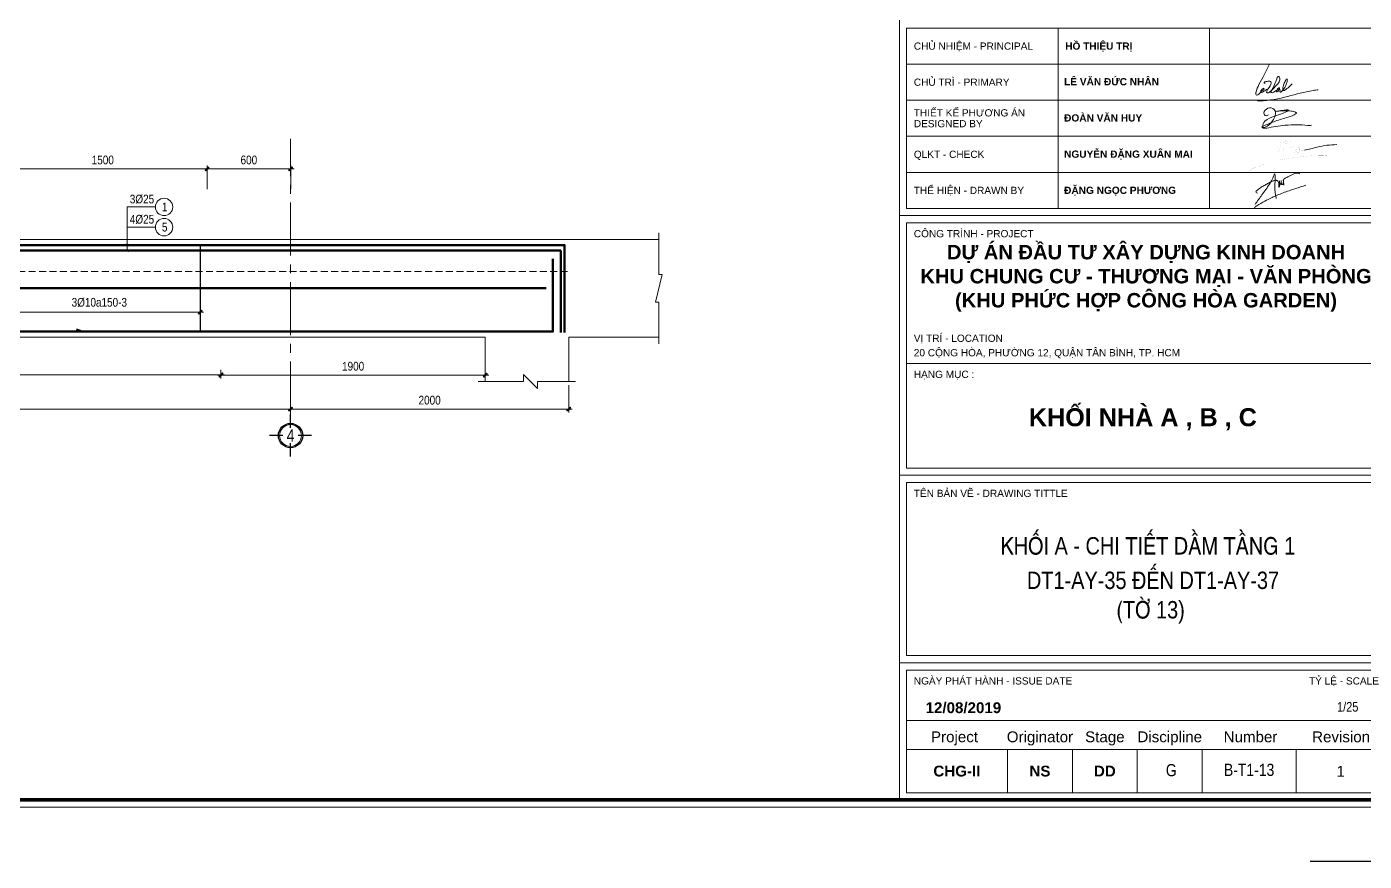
# Model space of a CAD drawing. Header units: millimetres. Extents: x 397144 to 8960116, y 345581 to 674207.
# Drawn here: x 5183217 to 5192833, y 648502 to 654500 of the extents above; entities that cross this region are included whole.
import ezdxf
from ezdxf.enums import TextEntityAlignment as Align
from ezdxf.xclip import XClip

# ---------------------------------------------------------------- set-up
doc = ezdxf.new("R2010")
doc.units = ezdxf.units.MM
doc.header["$XCLIPFRAME"] = 0
doc.header["$PDSIZE"] = -10
for name, pattern in [('CENTER', [2, 1.25, -0.25, 0.25, -0.25]), ('CENTER2', [28.575, 19.05, -3.175, 3.175, -3.175]), ('HIDDEN', [0.375, 0.25, -0.125])]:
    doc.linetypes.add(name, pattern=pattern)
doc.layers.get('0').update_dxf_attribs({"linetype": 'CONTINUOUS'})
doc.layers.get('Defpoints').update_dxf_attribs({"color": 12, "linetype": 'CONTINUOUS'})
for name, color, linetype, lineweight in [('2', 2, 'CONTINUOUS', 20), ('CDAI', 8, 'CONTINUOUS', 30), ('CHG_XX_Khung ten$0$TEXT', 7, 'CONTINUOUS', 15), ('CHUNHO', 7, 'CENTER', 13), ('CTHEP', 2, 'CONTINUOUS', 50), ('DBAO', 3, 'CONTINUOUS', 20), ('DGIONG', 4, 'CONTINUOUS', 13), ('KTH', 150, 'CONTINUOUS', 5), ('Net khuat', 8, 'HIDDEN', 13), ('STICK', 1, 'CONTINUOUS', 9), ('TEXT', 7, 'CONTINUOUS', 15)]:
    doc.layers.add(name, color=color, linetype=linetype, lineweight=lineweight)
doc.layers.add('8', color=8, linetype='CONTINUOUS')
doc.styles.add('CHG_XX_Khung ten$0$A1 BORDER$0$ARIAL', font='arial.ttf')
doc.styles.add('CHG_XX_Khung ten$0$A1 BORDER$0$Arial - Bold', font='arialbd.ttf', dxfattribs={"height": 2.5})
doc.styles.add('CHG_XX_Khung ten$0$arial', font='arial.ttf')
doc.styles.add('CHG_XX_Khung ten$0$Arial - Bold', font='arialbd.ttf')
doc.styles.add('CHG_XX_Khung ten$0$title block pccc$0$ARIAL', font='arial.ttf')
doc.styles.add('CHG_XX_Khung ten$0$title block pccc$0$Arial - Bold', font='arialbd.ttf', dxfattribs={"height": 2.5})
doc.styles.add('HELVECONDENSE', font='VHELVCN_0.TTF')
doc.styles.add('Star-HelCon', font='VHELVCN_0.TTF')
doc.styles.add('TTP-HelCon', font='VHELVCN_0.TTF')
doc.styles.add('VNI-HELVE-CONDENSE', font='VHELVCN_0.TTF')
doc.dimstyles.new('kc-25', dxfattribs={"dimtxt": 62.5, "dimasz": 20, "dimexe": 20, "dimexo": 50, "dimgap": 25, "dimtad": 3, "dimdec": 0, "dimzin": 0, "dimdsep": 46, "dimtxsty": 'VNI-HELVE-CONDENSE', "dimblk": 'DIM', "dimcen": 2.5, "dimclrd": 256, "dimclre": 154, "dimclrt": 7, "dimaunit": 1, "dimadec": 0, "dimazin": 0, "dimtfac": 1, "dimtdec": 0, "dimtix": 1, "dimtmove": 0, "dimatfit": 3, "dimldrblk": 'DOT', "dimfxl": 1, "dimtolj": 1, "dimtzin": 0, "dimarcsym": 0})
doc.dimstyles.new('TTP-25', dxfattribs={"dimscale": 25, "dimtxt": 2.5, "dimasz": 1, "dimexe": 1, "dimexo": 1, "dimgap": 0.09, "dimtad": 0, "dimdec": 4, "dimrnd": 5, "dimzin": 9, "dimdsep": 46, "dimtxsty": 'TTP-HelCon', "dimblk": 'Stick1', "dimcen": 0.09, "dimdle": 1.5, "dimclrd": 256, "dimclre": 256, "dimclrt": 7, "dimadec": 0, "dimazin": 0, "dimtfac": 1, "dimtdec": 4, "dimtmove": 0, "dimatfit": 3, "dimldrblk": '_ArchTick1', "dimfxl": 1, "dimtvp": 1, "dimtolj": 1, "dimtzin": 0, "dimarcsym": 0})

# ---------------------------------------------------------------- blocks, each defined once
blk = doc.blocks.new('CHG_XX_Khung ten')
for p, q in [((687, 577), (687, 17)), ((687, 179), (824, 179)), ((687, 107), (824, 107)), ((687, 55), (824, 55))]:
    blk.add_line(p, q)
at = {"color": 9, "linetype": 'Continuous'}
for p, q in [((731, 231), (731, 181)), ((773, 231), (773, 181))]:
    blk.add_line(p, q, dxfattribs=at)
at = {"linetype": 'Continuous'}
for p, q in [((689, 39), (822, 39)), ((716.98, 31), (716.98, 19)), ((734.98, 31), (734.98, 19)), ((752.98, 31), (752.98, 19)), ((770.98, 31), (770.98, 19)), ((797, 31), (797, 19))]:
    blk.add_line(p, q, dxfattribs=at)
blk.add_lwpolyline([(15, 579), (826, 579), (826, 15), (15, 15)], close=True)
at = {"color": 4, "linetype": 'Continuous', "const_width": 1}
blk.add_lwpolyline([(17, 577), (824, 577), (824, 17), (17, 17)], close=True, dxfattribs=at)
at = {"color": 9, "linetype": 'Continuous'}
for points in [[(822, 221), (689, 221), (689, 231), (822, 231)], [(822, 211), (689, 211), (689, 221), (822, 221)], [(822, 201), (689, 201), (689, 211), (822, 211)], [(822, 191), (689, 191), (689, 201), (822, 201)], [(822, 181), (689, 181), (689, 191), (822, 191)]]:
    blk.add_lwpolyline(points, close=True, dxfattribs=at)
blk.add_lwpolyline([(822, 211), (689, 211), (822, 211)], dxfattribs=at)
at = {"linetype": 'Continuous'}
for points in [[(689, 177), (822, 177), (822, 138), (689, 138)], [(689, 109), (822, 109), (822, 138), (689, 138)], [(689, 105), (822, 105), (822, 57), (689, 57)], [(689, 53), (822, 53), (822, 31), (689, 31)], [(822, 19), (689, 19), (689, 31), (822, 31)]]:
    blk.add_lwpolyline(points, close=True, dxfattribs=at)
at = {"color": 1}
for points in [[(785.63, 182.08), (787.56, 184.76), (789.61, 187.7), (790.35, 188.98), (790.79, 189.92), (791.06, 190.59), (791.21, 189.09), (791.18, 188.31), (791.14, 187.75), (791.09, 186.47), (791.21, 185.58), (791.42, 184.31), (791.51, 183.99), (791.51, 183.74)], [(786.29, 185.19), (785.86, 185.61), (786.06, 185.86), (787.11, 186.7), (788.17, 187.35), (789.1, 187.9), (790.12, 188.41), (790.69, 188.61), (791.04, 188.74), (791.47, 188.79), (791.73, 188.72), (791.92, 188.61), (792.08, 188.33), (792.16, 188.06), (792.21, 187.84), (792.21, 187.27), (792.2, 187.05), (792.23, 186.85), (792.39, 187.1), (792.48, 187.84), (792.46, 188.12), (792.44, 188.61), (792.46, 188.03), (792.53, 187.67), (792.73, 187.74), (792.86, 187.87), (792.9, 188.09), (792.9, 188.28), (792.87, 188.7), (792.91, 188.19), (792.93, 187.79), (792.94, 187.69), (793.11, 187.61), (793.31, 187.73), (793.45, 187.93), (793.48, 188.22), (793.48, 188.64), (793.48, 189.05), (793.48, 188.49), (793.56, 187.84), (793.63, 187.45), (793.48, 188.6), (793.51, 188.92), (794.2, 189.45), (794.72, 189.76), (795.44, 190.17), (796.2, 190.5), (796.65, 190.69), (797.26, 190.79), (797.77, 190.74), (797.95, 190.55)], [(785.43, 181.21), (786.17, 181.73), (788.31, 183), (790.34, 184), (791.77, 184.64), (795.08, 185.91), (796.87, 186.5), (799.7, 187.42)]]:
    blk.add_spline(points, degree=3, dxfattribs=at)
at = {"layer": 'CHG_XX_Khung ten$0$TEXT', "color": 1}
blk.add_lwpolyline([(801.29, 204.04, -0.124137), (800.16, 204.02, 0.028888), (797.25, 204.19, 0.026156), (793.98, 204.04, 0.007061), (788.86, 203.28, -0.091769), (787.85, 203.27, -0.25841), (787.51, 203.62, -0.039719), (788.28, 204, -0.004242), (791.23, 205.18, -0.019244), (794.8, 206.31, 0.094204), (797.02, 207.28, 0.504882), (796.98, 207.63, 0.07616), (796.3, 207.87, 0.041135), (794.97, 208.03, 0.034641), (791.34, 207.9, 0.01407), (792.8, 208.12, 0.003668), (794.71, 208.36, -0.800617), (794.79, 208.18, -0.093248), (793.21, 207.32, 0.020479), (791.05, 206.59, 0.096842), (788.38, 205.18, 0.259163), (787.77, 203.63, 0.564182), (788.17, 203.39, 0.087383), (789.69, 204.36, 0.156422), (791.35, 207.23, 0.228987), (790.91, 208.45, 0.272068), (789.19, 208.76, 0.293527), (788.08, 207.43, 0.171419), (788.25, 206.94, 0.281707), (788.69, 206.7, 0.217513), (789.34, 206.92)], format="xyb", dxfattribs=at)
at = {"layer": 'CHG_XX_Khung ten$0$TEXT', "color": 1, "const_width": 0.0121}
for points in [[(791.6, 198.34, 0.143835), (794.1, 199.89, -0.075685), (793.5, 197.02, -0.172299), (794.95, 199.92, -0.299798), (795.6, 198.96, -0.170508), (795.36, 197.75, 0.168316), (795.11, 197.03)], [(791.95, 196.04, -0.054469), (792.33, 197.1, 0.103257), (792.78, 199.38)], [(797.47, 197.92, 0.401177), (797.3, 198.32, 0.483935), (795.9, 197.43, 0.196997), (796.02, 196.61, 0.296639), (796.38, 196.53, 0.183057), (797.12, 197.39)], [(797.48, 198.09, 0.142769), (797.07, 197.1, 0.220826), (797.29, 196.56, 0.106687), (798.07, 198.16, 0.181562), (797.64, 197.4, -0.039872), (797.25, 196.09, -0.060225), (798.09, 197.69, 0.017174), (797.52, 196.45, -0.149286), (799.3, 197.16)], [(806.31, 195.73, -0.026807), (805.12, 195.66, 0.027369), (800.25, 195.52, 0.022423), (795.26, 194.89, 0.038275), (791.04, 194.04, 0.053272), (785.95, 192.37, 0.118692), (783.44, 190.96)]]:
    blk.add_lwpolyline(points, format="xyb", dxfattribs=at)
at = {"layer": 'CHG_XX_Khung ten$0$TEXT', "color": 1}
for centre, radius, start, end in [((793.37, 230.45), 33.81, 280.1185, 286.3373), ((808.51, 174.85), 23.83, 90.5448, 103.6788)]:
    blk.add_arc(centre, radius, start, end, dxfattribs=at)
for points in [[(789.62, 220.97), (786.72, 215.31), (785.87, 213.03), (785.94, 212.46), (786.42, 212.53), (787.18, 213.24), (787.77, 213.73), (788.12, 214.16), (788.07, 214.29), (787.94, 214.27), (787.28, 213.56), (787.2, 213.33), (787.26, 213.21), (787.44, 213.16), (787.7, 213.23), (788.87, 214.02)], [(788.4, 215.73), (788.18, 215.82), (788.21, 216), (788.32, 216.07), (788.7, 216.16), (789.23, 216.24), (789.76, 216.24), (790.01, 216.08), (790.1, 215.79), (790.05, 215.41), (788.96, 213.65), (788.88, 213.4), (788.88, 213.13), (789, 213.02), (789.17, 213.01), (789.51, 213.17), (790.77, 214.27), (791.67, 215.27), (792.3, 216.07), (792.5, 216.66), (792.49, 217.11), (792.33, 217.45), (792.13, 217.58), (791.94, 217.52), (791.73, 217.16), (790.12, 213.5), (790.04, 213.21), (790.14, 213.12), (791.53, 213.7), (792.32, 214.06), (792.42, 214.24), (792.36, 214.39), (792.17, 214.35), (791.86, 214.12), (791.68, 213.82), (791.57, 213.47), (791.67, 213.35), (791.96, 213.42), (792.51, 213.89), (792.61, 213.78), (792.55, 213.52), (792.61, 213.3), (792.77, 213.25), (793.05, 213.46), (794.1, 214.86), (794.42, 215.85), (794.57, 216.45), (794.53, 216.83), (794.42, 216.89), (794.27, 216.8), (794.14, 216.57), (793.62, 215.47), (793.41, 214.74), (793.36, 214.18), (793.41, 213.82), (793.56, 213.67), (793.77, 213.71), (794.19, 213.99), (795.35, 214.98), (795.89, 215.51)], [(786.22, 211.12), (786.28, 210.87), (786.71, 210.78), (801.78, 213.69), (803.18, 213.88)]]:
    blk.add_spline(points, degree=3, dxfattribs=at)
at = {"layer": 'Defpoints', "color": 1, "ltscale": 2}
blk.add_lwpolyline([(800.94, 0), (841, 0), (841, 40)], dxfattribs=at)
for s, height, style, p in [('CHỦ NHIỆM - PRINCIPAL', 2, 'CHG_XX_Khung ten$0$title block pccc$0$ARIAL', (691, 226)), ('HỒ THIỆU TRỊ', 2, 'CHG_XX_Khung ten$0$title block pccc$0$Arial - Bold', (733, 226)), ('CHỦ TRÌ - PRIMARY', 2, 'CHG_XX_Khung ten$0$title block pccc$0$ARIAL', (691, 216)), ('LÊ VĂN ĐỨC NHÂN', 2.0073, 'CHG_XX_Khung ten$0$Arial - Bold', (732.68, 216.13)), ('THIẾT KẾ PHƯƠNG ÁN', 2, 'CHG_XX_Khung ten$0$title block pccc$0$ARIAL', (691, 207.5)), ('DESIGNED BY', 2, 'CHG_XX_Khung ten$0$title block pccc$0$ARIAL', (691, 204.5)), ('ĐOÀN VĂN HUY', 2.0073, 'CHG_XX_Khung ten$0$Arial - Bold', (732.68, 206.09)), ('QLKT - CHECK', 2, 'CHG_XX_Khung ten$0$title block pccc$0$ARIAL', (691, 196)), ('NGUYỄN ĐẶNG XUÂN MAI', 2.0073, 'CHG_XX_Khung ten$0$Arial - Bold', (732.68, 196.05)), ('THỂ HIỆN - DRAWN BY', 2, 'CHG_XX_Khung ten$0$title block pccc$0$ARIAL', (691, 186)), ('ĐẶNG NGỌC PHƯƠNG', 2.0073, 'CHG_XX_Khung ten$0$Arial - Bold', (732.68, 186.02)), ('CÔNG TRÌNH - PROJECT', 2, 'CHG_XX_Khung ten$0$A1 BORDER$0$ARIAL', (691, 174)), ('VỊ TRÍ - LOCATION', 2, 'CHG_XX_Khung ten$0$A1 BORDER$0$ARIAL', (691, 145)), ('20 CỘNG HÒA, PHƯỜNG 12, QUẬN TÂN BÌNH, TP. HCM', 2, 'CHG_XX_Khung ten$0$A1 BORDER$0$ARIAL', (691, 141)), ('HẠNG MỤC :', 2, 'CHG_XX_Khung ten$0$A1 BORDER$0$ARIAL', (691, 135)), ('TÊN BẢN VẼ - DRAWING TITTLE', 2, 'CHG_XX_Khung ten$0$A1 BORDER$0$ARIAL', (691, 102)), ('NGÀY PHÁT HÀNH - ISSUE DATE', 2, 'CHG_XX_Khung ten$0$A1 BORDER$0$ARIAL', (691, 50))]:
    blk.add_text(s, height=height, dxfattribs=dict(style=style)).set_placement(p, align=Align.MIDDLE_LEFT)
at = {"style": 'CHG_XX_Khung ten$0$A1 BORDER$0$ARIAL'}
blk.add_text('TỶ LỆ - SCALE', height=2, dxfattribs=at).set_placement((820, 50), align=Align.MIDDLE_RIGHT)
for s, style, p in [('12/08/2019', 'CHG_XX_Khung ten$0$A1 BORDER$0$Arial - Bold', (704.75, 42.57)), ('Project', 'CHG_XX_Khung ten$0$A1 BORDER$0$ARIAL', (702.28, 34.5)), ('Originator', 'CHG_XX_Khung ten$0$A1 BORDER$0$ARIAL', (725.98, 34.5)), ('Stage', 'CHG_XX_Khung ten$0$A1 BORDER$0$ARIAL', (743.98, 34.5)), ('Discipline', 'CHG_XX_Khung ten$0$A1 BORDER$0$ARIAL', (761.98, 34.5)), ('Number', 'CHG_XX_Khung ten$0$A1 BORDER$0$ARIAL', (784.37, 34.5)), ('Revision', 'CHG_XX_Khung ten$0$A1 BORDER$0$ARIAL', (809.5, 34.5)), ('CHG-II', 'CHG_XX_Khung ten$0$A1 BORDER$0$Arial - Bold', (702.94, 25)), ('NS', 'CHG_XX_Khung ten$0$A1 BORDER$0$Arial - Bold', (725.98, 25)), ('DD', 'CHG_XX_Khung ten$0$A1 BORDER$0$Arial - Bold', (743.98, 25)), ('1', 'CHG_XX_Khung ten$0$arial', (809.36, 24.93))]:
    blk.add_text(s, height=3, dxfattribs=dict(style=style)).set_placement(p, align=Align.MIDDLE_CENTER)
at = {"attachment_point": 2, "style": 'CHG_XX_Khung ten$0$A1 BORDER$0$Arial - Bold'}
for s, insert, char_height, width in [('DỰ ÁN ĐẦU TƯ XÂY DỰNG KINH DOANH\\PKHU CHUNG CƯ - THƯƠNG MẠI - VĂN PHÒNG\\P(KHU PHỨC HỢP CÔNG HÒA GARDEN)', (755.4, 170.88), 4, 159.8745), ('KHỐI NHÀ A , B , C', (754.52, 125.61), 5, 104.1229)]:
    blk.add_mtext(s, dxfattribs=dict(at, insert=insert, char_height=char_height, width=width))
blk = doc.blocks.new('Stick1')
at = {"layer": 'STICK'}
h = blk.add_hatch(color=256, dxfattribs=at)
edge = h.paths.add_edge_path()
edge.add_line((0.3, 0.5), (-0.5, -0.3))
edge.add_arc((-0.4, -0.4), 0.141, 135, 315)
edge.add_line((-0.3, -0.5), (0.5, 0.3))
edge.add_arc((0.4, 0.4), 0.141, 315, 495)
blk.add_line((1, 0), (-1, 0), dxfattribs=at)
blk.add_lwpolyline([(0.3, 0.5), (-0.5, -0.3, 1), (-0.3, -0.5), (0.5, 0.3, 1), (0.3, 0.5, 1)], format="xyb", dxfattribs=at)
blk = doc.blocks.new('*D8432')
at = {"layer": 'Defpoints', "color": 0, "transparency": 16777216}
for p in [(45919.5, 1537.5), (45919.5, 1366.1), (47419.5, 1366.1)]:
    blk.add_point(p, dxfattribs=at)
at = {"layer": 'KTH', "lineweight": -2, "transparency": 16777216}
for p, q in [((45919.5, 1391.1), (45919.5, 1562.5)), ((47419.5, 1391.1), (47419.5, 1562.5)), ((47394.5, 1537.5), (45944.5, 1537.5))]:
    blk.add_line(p, q, dxfattribs=at)
at = {"layer": 'KTH', "lineweight": -2, "transparency": 16777216, "xscale": 25, "yscale": 25, "zscale": 25, "rotation": 180}
blk.add_blockref('Stick1', (45919.5, 1537.5), dxfattribs=at)
at = {"layer": 'KTH', "lineweight": -2, "transparency": 16777216, "xscale": 25, "yscale": 25, "zscale": 25}
blk.add_blockref('Stick1', (47419.5, 1537.5), dxfattribs=at)
at = {"layer": 'KTH', "color": 7, "transparency": 16777216, "insert": (46669.5, 1601.3), "char_height": 62.5, "attachment_point": 5, "style": 'TTP-HelCon'}
blk.add_mtext('\\A1;1500', dxfattribs=at)
blk = doc.blocks.new('_ArchTick1')
at = {"color": 0, "const_width": 3.81}
blk.add_lwpolyline([(-12.7, -12.7), (12.7, 12.7)], dxfattribs=at)
blk = doc.blocks.new('*D8445')
at = {"layer": 'Defpoints', "color": 0, "transparency": 16777216}
for p in [(48020.4, 1537.5), (47419.5, 1366.1), (48020.4, 1366.1)]:
    blk.add_point(p, dxfattribs=at)
at = {"layer": 'KTH', "lineweight": -2, "transparency": 16777216}
for p, q in [((47419.5, 1391.1), (47419.5, 1562.5)), ((48020.4, 1391.1), (48020.4, 1562.5)), ((47444.5, 1537.5), (47995.4, 1537.5))]:
    blk.add_line(p, q, dxfattribs=at)
at = {"layer": 'KTH', "lineweight": -2, "transparency": 16777216, "xscale": 25, "yscale": 25, "zscale": 25, "rotation": 180}
blk.add_blockref('Stick1', (47419.5, 1537.5), dxfattribs=at)
at = {"layer": 'KTH', "lineweight": -2, "transparency": 16777216, "xscale": 25, "yscale": 25, "zscale": 25}
blk.add_blockref('Stick1', (48020.4, 1537.5), dxfattribs=at)
at = {"layer": 'KTH', "color": 7, "transparency": 16777216, "insert": (47719.9, 1601.3), "char_height": 62.5, "attachment_point": 5, "style": 'TTP-HelCon'}
blk.add_mtext('\\A1;600', dxfattribs=at)
blk = doc.blocks.new('*D8446')
at = {"layer": 'Defpoints', "color": 0, "transparency": 16777216}
for p in [(47519.5, 117.3), (49419.5, 152.9), (47519.5, 54.9)]:
    blk.add_point(p, dxfattribs=at)
at = {"layer": 'KTH', "lineweight": -2, "transparency": 16777216}
for p, q in [((49419.5, 127.9), (49419.5, 29.9)), ((47519.5, 92.3), (47519.5, 29.9)), ((49394.5, 54.9), (47544.5, 54.9))]:
    blk.add_line(p, q, dxfattribs=at)
at = {"layer": 'KTH', "lineweight": -2, "transparency": 16777216, "xscale": 25, "yscale": 25, "zscale": 25, "rotation": 180}
blk.add_blockref('Stick1', (47519.5, 54.9), dxfattribs=at)
at = {"layer": 'KTH', "lineweight": -2, "transparency": 16777216, "xscale": 25, "yscale": 25, "zscale": 25}
blk.add_blockref('Stick1', (49419.5, 54.9), dxfattribs=at)
at = {"layer": 'KTH', "color": 7, "transparency": 16777216, "insert": (48469.5, 118.8), "char_height": 62.5, "attachment_point": 5, "style": 'TTP-HelCon'}
blk.add_mtext('\\A1;1900', dxfattribs=at)
blk = doc.blocks.new('dau truc')
blk.add_circle((0, 0), 180)
at = {"layer": '8'}
for p, q in [((0, 127), (0, 345)), ((-127, 0), (-345, 0)), ((345, 0), (127, 0)), ((0, -345), (0, -127))]:
    blk.add_line(p, q, dxfattribs=at)
blk.add_circle((0, 0), 200, dxfattribs=at)
at = {"layer": 'TEXT', "style": 'HELVECONDENSE'}
blk.add_attdef('A', text='', height=233, dxfattribs=at).set_placement((0, 0), align=Align.MIDDLE)
blk = doc.blocks.new('DIM')
h = blk.add_hatch(color=1)
h.paths.add_polyline_path([(0.49, 0.29, 1), (0.29, 0.49), (-0.19, 0), (0.19, 0)])
h.paths.add_polyline_path([(0.19, 0), (-0.19, 0), (-0.49, -0.29, 1), (-0.29, -0.49)])
at = {"color": 9}
for p, q in [((-0.19, 0), (-1.5, 0)), ((0.19, 0), (1.5, 0))]:
    blk.add_line(p, q, dxfattribs=at)
at = {"color": 1}
for p, q in [((-0.49, -0.29), (0.29, 0.49)), ((-0.29, -0.49), (0.49, 0.29)), ((-0.19, 0), (0.19, 0))]:
    blk.add_line(p, q, dxfattribs=at)
blk.add_arc((-0.39, -0.39), 0.138, 135, 315, dxfattribs=at)
blk = doc.blocks.new('*D2253')
at = {"layer": 'Defpoints', "color": 0, "transparency": 16777216}
for p in [(5238832.7, 645533.3), (5243882.7, 645452.8), (5243882.7, 645335.4)]:
    blk.add_point(p, dxfattribs=at)
at = {"layer": 'KTH', "lineweight": -2, "transparency": 16777216}
for p, q in [((5238832.7, 645508.3), (5238832.7, 645310.4)), ((5243882.7, 645427.8), (5243882.7, 645310.4)), ((5238857.7, 645335.4), (5243857.7, 645335.4))]:
    blk.add_line(p, q, dxfattribs=at)
at = {"layer": 'KTH', "lineweight": -2, "transparency": 16777216, "xscale": 25, "yscale": 25, "zscale": 25, "rotation": 180}
blk.add_blockref('Stick1', (5238832.7, 645335.4), dxfattribs=at)
at = {"layer": 'KTH', "lineweight": -2, "transparency": 16777216, "xscale": 25, "yscale": 25, "zscale": 25}
blk.add_blockref('Stick1', (5243882.7, 645335.4), dxfattribs=at)
at = {"layer": 'KTH', "color": 7, "transparency": 16777216, "insert": (5241357.7, 645399.2), "char_height": 62.5, "attachment_point": 5, "style": 'TTP-HelCon'}
blk.add_mtext('\\A1;5050', dxfattribs=at)
blk = doc.blocks.new('*D8479')
at = {"layer": 'Defpoints', "color": 0, "transparency": 16777216}
for p in [(43819.5, 142.8), (47519.5, 119), (47519.5, 57)]:
    blk.add_point(p, dxfattribs=at)
at = {"layer": 'KTH', "lineweight": -2, "transparency": 16777216}
for p, q in [((43819.5, 117.8), (43819.5, 32)), ((43844.5, 57), (47494.5, 57)), ((47519.5, 94), (47519.5, 32))]:
    blk.add_line(p, q, dxfattribs=at)
at = {"layer": 'KTH', "lineweight": -2, "transparency": 16777216, "xscale": 25, "yscale": 25, "zscale": 25, "rotation": 180}
blk.add_blockref('Stick1', (43819.5, 57), dxfattribs=at)
at = {"layer": 'KTH', "lineweight": -2, "transparency": 16777216, "xscale": 25, "yscale": 25, "zscale": 25}
blk.add_blockref('Stick1', (47519.5, 57), dxfattribs=at)
at = {"layer": 'KTH', "color": 7, "transparency": 16777216, "insert": (45669.5, 120.9), "char_height": 62.5, "attachment_point": 5, "style": 'TTP-HelCon'}
blk.add_mtext('\\A1;3700', dxfattribs=at)
blk = doc.blocks.new('*D8481')
at = {"layer": 'Defpoints', "color": 0, "transparency": 16777216}
for p in [(45919.5, 647.6), (45919.5, 507.6), (47369.5, 565.1)]:
    blk.add_point(p, dxfattribs=at)
at = {"layer": 'KTH', "lineweight": -2, "transparency": 16777216}
for p, q in [((45919.5, 622.6), (45919.5, 482.6)), ((47344.5, 507.6), (45944.5, 507.6)), ((47369.5, 540.1), (47369.5, 482.6))]:
    blk.add_line(p, q, dxfattribs=at)
at = {"layer": 'KTH', "lineweight": -2, "transparency": 16777216, "xscale": 25, "yscale": 25, "zscale": 25, "rotation": 180}
blk.add_blockref('Stick1', (45919.5, 507.6), dxfattribs=at)
at = {"layer": 'KTH', "lineweight": -2, "transparency": 16777216, "xscale": 25, "yscale": 25, "zscale": 25}
blk.add_blockref('Stick1', (47369.5, 507.6), dxfattribs=at)
at = {"layer": 'KTH', "color": 7, "transparency": 16777216, "insert": (46644.5, 577.5), "char_height": 62.5, "attachment_point": 5, "style": 'TTP-HelCon'}
blk.add_mtext('\\A1;3Þ10a150-3', dxfattribs=at)
blk = doc.blocks.new('*D8491')
at = {"layer": 'Defpoints', "color": 0, "transparency": 16777216}
for p in [(50019.5, 9.1), (48019.5, -128.9), (48019.5, -188.9)]:
    blk.add_point(p, dxfattribs=at)
at = {"layer": 'KTH', "lineweight": -2, "transparency": 16777216}
for p, q in [((50019.5, -15.9), (50019.5, -213.9)), ((48019.5, -153.9), (48019.5, -213.9)), ((49994.5, -188.9), (48044.5, -188.9))]:
    blk.add_line(p, q, dxfattribs=at)
at = {"layer": 'KTH', "lineweight": -2, "transparency": 16777216, "xscale": 25, "yscale": 25, "zscale": 25, "rotation": 180}
blk.add_blockref('Stick1', (48019.5, -188.9), dxfattribs=at)
at = {"layer": 'KTH', "lineweight": -2, "transparency": 16777216, "xscale": 25, "yscale": 25, "zscale": 25}
blk.add_blockref('Stick1', (50019.5, -188.9), dxfattribs=at)
at = {"layer": 'KTH', "color": 7, "transparency": 16777216, "insert": (49019.5, -125), "char_height": 62.5, "attachment_point": 5, "style": 'TTP-HelCon'}
blk.add_mtext('\\A1;2000', dxfattribs=at)
blk = doc.blocks.new('Y-37')
at = {"layer": 'CDAI', "ltscale": 52.5}
blk.add_line((47369.46907, 994.08399), (47369.46907, 364.08399), dxfattribs=at)
blk.add_line((47369.46907, 994.08399), (47369.46907, 364.08399), dxfattribs=at)
at = {"layer": 'CTHEP'}
for p, q in [((45919.46907, 950.18514), (49962.98849, 950.18514)), ((49962.98849, 950.18514), (49962.98849, 362.42174)), ((1119.46907, 681.17417), (49858.11137, 681.13827)), ((46519.46907, 368.14495), (46479.97008, 383.83683))]:
    blk.add_line(p, q, dxfattribs=at)
for points in [[(49989.46907, 361.93876), (49989.46907, 990.12597), (171.95451, 990.1847)], [(172.63649, 368.18914), (10138.47515, 368.18041), (10718.3369, 368.1785), (17169.46907, 368.15021), (17743.51458, 368.14833), (49905.53617, 368.12618), (49905.53617, 891.00169)]]:
    blk.add_lwpolyline(points, dxfattribs=at)
at = {"layer": 'DBAO'}
for p, q in [((50019.46907, 1029.07736), (17317.37532, 1029.12513)), ((50667.50865, 1029.08076), (20296.02848, 1029.12513)), ((41919.47047, 329.09096), (49419.46907, 329.08146)), ((49419.46907, 329.08146), (49419.46907, 9.08399)), ((50019.46907, 9.08399), (50019.46907, 329.08447)), ((50019.46907, 329.08447), (50667.50865, 329.08365))]:
    blk.add_line(p, q, dxfattribs=at)
at = {"layer": 'DBAO', "ltscale": 0.8, "flags": 128}
blk.add_lwpolyline([(50667.50865, 1079.08076), (50667.50865, 779.08221), (50692.50865, 779.08221), (50642.50865, 579.08221), (50667.50865, 579.08221), (50667.50865, 279.08365)], dxfattribs=at)
at = {"layer": 'DGIONG'}
blk.add_lwpolyline([(49369.46907, 9.08399), (49695.13621, 9.07633), (49695.13621, 59.07633), (49795.13621, -40.92367), (49795.13621, 9.07633), (50069.46692, 9.07633)], dxfattribs=at)
for centre in [(47110.32553, 1264.00269), (47110.32553, 1118.70368)]:
    blk.add_circle(centre, 62.5, dxfattribs=at)
at = {"layer": 'Net khuat', "linetype": 'CENTER2', "ltscale": 20}
blk.add_line((48019.46907, -228.29549), (48019.46907, 1777.04716), dxfattribs=at)
at = {"layer": 'Net khuat', "ltscale": 200}
blk.add_lwpolyline([(1769.46647, 329.18456), (1769.46647, 799.18779), (50019.46907, 799.18779)], dxfattribs=at)
at = {"layer": '2', "ltscale": 300}
ref = blk.add_blockref('dau truc', (48019.46907, -379.16002), dxfattribs=dict(at, xscale=0.4367131292819977, yscale=0.4367131292819977, zscale=0.4367131292819977))
ref.add_attrib('A', '4', dxfattribs={"layer": 'TEXT', "height": 87.5, "style": 'HELVECONDENSE'}).set_placement((48019.46907, -379.16002), align=Align.MIDDLE)
at = {"layer": 'TEXT', "style": 'TTP-HelCon'}
for s, p in [('3Þ25', (46863.81548, 1289.85563)), ('4Þ25', (46863.81548, 1144.55663))]:
    blk.add_text(s, height=62.5, dxfattribs=at).set_placement(p)
at = {"layer": 'TEXT', "style": 'Star-HelCon'}
for s, p in [('1', (47114.4922, 1264.00269)), ('5', (47114.4922, 1118.70368))]:
    blk.add_text(s, height=62.5, dxfattribs=at).set_placement(p, align=Align.MIDDLE)
at = {"layer": 'KTH'}
for base, p1, p2, picture, middle in [((45919.46907, 1537.49974), (47419.46907, 1366.10658), (45919.46907, 1366.10658), '*D8432', (46669.46907, 1601.33308)), ((48020.4001, 1537.49974), (47419.46907, 1366.10658), (48020.4001, 1366.10658), '*D8445', (47719.93459, 1601.33308)), ((47519.46907, 57.0294), (43819.47047, 142.82365), (47519.46907, 118.96939), '*D8479', (45669.46977, 120.86273))]:
    dim = blk.add_linear_dim(base=base, p1=p1, p2=p2, dimstyle='TTP-25', override={"dimtmove": 1}, dxfattribs=at)
    dim.commit()
    dim.dimension.update_dxf_attribs({"geometry": picture, "text_midpoint": middle})
dim = blk.add_linear_dim(base=(45919.46907, 507.62211), p1=(47369.46907, 565.09546), p2=(45919.46907, 647.56698), angle=180, text='3Þ10a150-3', dimstyle='TTP-25', override={"dimtmove": 1}, dxfattribs=at)
dim.commit()
dim.dimension.update_dxf_attribs({"geometry": '*D8481', "text_midpoint": (46644.46907, 577.53877)})
for base, p1, p2, picture, middle in [((47519.46907, 54.93646), (49419.46907, 152.90815), (47519.46907, 117.2696), '*D8446', (48469.46907, 118.76979)), ((48019.46907, -188.85876), (50019.46907, 9.07633), (48019.46907, -128.90758), '*D8491', (49019.46907, -125.02543))]:
    dim = blk.add_linear_dim(base=base, p1=p1, p2=p2, angle=180, dimstyle='TTP-25', override={"dimtmove": 1}, dxfattribs=at)
    dim.commit()
    dim.dimension.update_dxf_attribs({"geometry": picture, "text_midpoint": middle})
dim = blk.add_linear_dim(base=(48019.46907, -188.85876), p1=(42969.46908, 9.12425), p2=(48019.46907, -71.44674), angle=180, dimstyle='TTP-25', override={"dimtmove": 1}, dxfattribs=at)
dim.commit()
dim.dimension.update_dxf_attribs({"geometry": '*D2253', "text_midpoint": (45494.46908, -125.02543), "insert": (-5195863.24964, -645524.21167)})
at = {"layer": 'DGIONG'}
for points in [[(46845.30371, 990.19458), (46845.30345, 1264.00269), (47047.82553, 1264.00269)], [(46845.30336, 950.19458), (46845.3031, 1118.70368), (47047.82518, 1118.70368)]]:
    blk.add_leader(points, dimstyle='kc-25', override={"dimtad": 0, "dimldrblk": 'ArchTick', "dimfxl": 100, "dimarcsym": 1}, dxfattribs=at)

msp = doc.modelspace()

# ---------------------------------------------------------------- texts
at = {"layer": 'CHUNHO', "style": 'Star-HelCon'}
for s, height, p in [('1/25', 68.75, (5192714.46601, 649577.45962)), ('G', 87.5, (5191445.78921, 649112.76031))]:
    msp.add_text(s, height=height, dxfattribs=at).set_placement(p, align=Align.CENTER)

# ---------------------------------------------------------------- next in the draw order: block references
at = {"layer": 'KTH', "ltscale": 0.8, "xscale": 25.92478421702978, "yscale": 25.92478421702978, "zscale": 25.92478421702978}
msp.add_blockref('CHG_XX_Khung ten', (5171680.77848, 648501.85593), dxfattribs=at)

# ---------------------------------------------------------------- next in the draw order: block references
at = {"layer": 'KTH'}
ref = msp.add_blockref('Y-37', (5137094.081, 651940.68971), dxfattribs=at)
XClip(ref).set_block_clipping_path([(35486.8958581146, -716.7314408382), (50818.7627240922, 1753.9929457151)])

# ---------------------------------------------------------------- next in the draw order: texts
at = {"layer": 'CHUNHO', "style": 'Star-HelCon'}
for s, height, p in [('KHOÁI A - CHI TIEÁT DAÀM TAÀNG 1', 125, (5191277.46627, 650706.40923)), ('DT1-AY-35 ÑEÁN DT1-AY-37', 125, (5191314.49671, 650458.65744)), ('(TÔØ 13)', 125, (5191296.90985, 650247.08595)), ('B-T1-13', 87.5, (5192005.57571, 649115.03423))]:
    msp.add_text(s, height=height, dxfattribs=at).set_placement(p, align=Align.CENTER)

doc.saveas('drawing.dxf')
